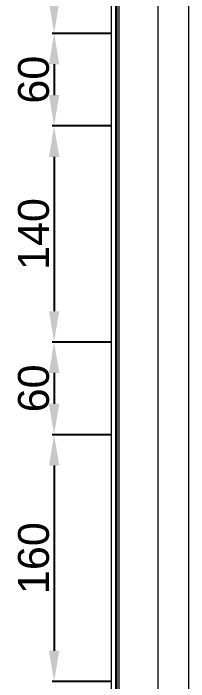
# Model space of a CAD drawing. Header units: millimetres. Extents: x 1359 to 3577, y 1333 to 3557.
# Drawn here: x 1407.8 to 1521.1, y 2476.6 to 2909.5 of the extents above; entities that cross this region are included whole.
import ezdxf

# ---------------------------------------------------------------- set-up
doc = ezdxf.new("R2010")
doc.units = ezdxf.units.MM
doc.layers.add('000-PI-ORMAR', color=2, linetype='Continuous')
doc.layers.add('002-PI-Kabelska kanalica', color=150, linetype='Continuous')
doc.styles.get("Standard").update_dxf_attribs({"font": 'arial.ttf'})
doc.dimstyles.new('ISO-25-lb', dxfattribs={"dimtxt": 8, "dimasz": 8, "dimexe": 1.25, "dimexo": 0.625, "dimtad": 1, "dimtxsty": 'Standard', "dimcen": 5, "dimadec": 0, "dimazin": 0, "dimtfac": 1, "dimtmove": 0, "dimatfit": 3, "dimfxl": 1, "dimarcsym": 0})

# ---------------------------------------------------------------- blocks, each defined once
blk = doc.blocks.new('montazna 2000x1000')
at = {"layer": '000-PI-ORMAR', "color": 0, "linetype": 'ByBlock', "lineweight": 0}
blk.add_line((0, 1890), (0, 0), dxfattribs=at)
blk = doc.blocks.new('*D72')
at = {"layer": '002-PI-Kabelska kanalica', "color": 0, "linetype": 'ByBlock', "lineweight": -2, "ltscale": 0.25, "transparency": 16777216}
for p, q in [((1470.45, 3036.56), (1432.84, 3036.56)), ((1434.09, 3016.56), (1434.09, 2916.56)), ((1470.45, 2896.56), (1432.84, 2896.56))]:
    blk.add_line(p, q, dxfattribs=at)
at = {"layer": '002-PI-Kabelska kanalica', "color": 0, "linetype": 'ByBlock', "ltscale": 0.25, "transparency": 16777216}
for points in [[(1430.76, 3016.56), (1437.43, 3016.56), (1434.09, 3036.56)], [(1430.76, 2916.56), (1437.43, 2916.56), (1434.09, 2896.56)]]:
    blk.add_solid(points, dxfattribs=at)
at = {"layer": 'Defpoints', "color": 0, "linetype": 'ByBlock', "ltscale": 0.25, "transparency": 16777216}
for p in [(1471.07, 3036.56), (1434.09, 2896.56), (1471.07, 2896.56)]:
    blk.add_point(p, dxfattribs=at)
at = {"layer": '002-PI-Kabelska kanalica', "color": 0, "linetype": 'ByBlock', "lineweight": 0, "ltscale": 0.25, "transparency": 16777216, "insert": (1420.88, 2966.56), "char_height": 20, "attachment_point": 5, "rotation": 90}
blk.add_mtext('140', dxfattribs=at)
blk = doc.blocks.new('*D73')
at = {"layer": '002-PI-Kabelska kanalica', "color": 0, "linetype": 'ByBlock', "lineweight": -2, "ltscale": 0.25, "transparency": 16777216}
for p, q in [((1470.45, 2896.56), (1432.84, 2896.56)), ((1434.09, 2876.56), (1434.09, 2856.56)), ((1470.45, 2836.56), (1432.84, 2836.56))]:
    blk.add_line(p, q, dxfattribs=at)
at = {"layer": '002-PI-Kabelska kanalica', "color": 0, "linetype": 'ByBlock', "ltscale": 0.25, "transparency": 16777216}
for points in [[(1430.76, 2876.56), (1437.43, 2876.56), (1434.09, 2896.56)], [(1430.76, 2856.56), (1437.43, 2856.56), (1434.09, 2836.56)]]:
    blk.add_solid(points, dxfattribs=at)
at = {"layer": 'Defpoints', "color": 0, "linetype": 'ByBlock', "ltscale": 0.25, "transparency": 16777216}
for p in [(1471.07, 2896.56), (1434.09, 2836.56), (1471.07, 2836.56)]:
    blk.add_point(p, dxfattribs=at)
at = {"layer": '002-PI-Kabelska kanalica', "color": 0, "linetype": 'ByBlock', "lineweight": 0, "ltscale": 0.25, "transparency": 16777216, "insert": (1420.88, 2866.56), "char_height": 20, "attachment_point": 5, "rotation": 90}
blk.add_mtext('60', dxfattribs=at)
blk = doc.blocks.new('*D74')
at = {"layer": '002-PI-Kabelska kanalica', "color": 0, "linetype": 'ByBlock', "lineweight": -2, "ltscale": 0.25, "transparency": 16777216}
for p, q in [((1470.45, 2836.56), (1432.84, 2836.56)), ((1434.09, 2816.56), (1434.09, 2716.56)), ((1470.45, 2696.56), (1432.84, 2696.56))]:
    blk.add_line(p, q, dxfattribs=at)
at = {"layer": '002-PI-Kabelska kanalica', "color": 0, "linetype": 'ByBlock', "ltscale": 0.25, "transparency": 16777216}
for points in [[(1430.76, 2816.56), (1437.43, 2816.56), (1434.09, 2836.56)], [(1430.76, 2716.56), (1437.43, 2716.56), (1434.09, 2696.56)]]:
    blk.add_solid(points, dxfattribs=at)
at = {"layer": 'Defpoints', "color": 0, "linetype": 'ByBlock', "ltscale": 0.25, "transparency": 16777216}
for p in [(1471.07, 2836.56), (1434.09, 2696.56), (1471.07, 2696.56)]:
    blk.add_point(p, dxfattribs=at)
at = {"layer": '002-PI-Kabelska kanalica', "color": 0, "linetype": 'ByBlock', "lineweight": 0, "ltscale": 0.25, "transparency": 16777216, "insert": (1420.88, 2766.56), "char_height": 20, "attachment_point": 5, "rotation": 90}
blk.add_mtext('140', dxfattribs=at)
blk = doc.blocks.new('*D75')
at = {"layer": '002-PI-Kabelska kanalica', "color": 0, "linetype": 'ByBlock', "lineweight": -2, "ltscale": 0.25, "transparency": 16777216}
for p, q in [((1470.45, 2696.56), (1432.84, 2696.56)), ((1434.09, 2676.56), (1434.09, 2656.56)), ((1470.45, 2636.56), (1432.84, 2636.56))]:
    blk.add_line(p, q, dxfattribs=at)
at = {"layer": '002-PI-Kabelska kanalica', "color": 0, "linetype": 'ByBlock', "ltscale": 0.25, "transparency": 16777216}
for points in [[(1430.76, 2676.56), (1437.43, 2676.56), (1434.09, 2696.56)], [(1430.76, 2656.56), (1437.43, 2656.56), (1434.09, 2636.56)]]:
    blk.add_solid(points, dxfattribs=at)
at = {"layer": 'Defpoints', "color": 0, "linetype": 'ByBlock', "ltscale": 0.25, "transparency": 16777216}
for p in [(1471.07, 2696.56), (1434.09, 2636.56), (1471.07, 2636.56)]:
    blk.add_point(p, dxfattribs=at)
at = {"layer": '002-PI-Kabelska kanalica', "color": 0, "linetype": 'ByBlock', "lineweight": 0, "ltscale": 0.25, "transparency": 16777216, "insert": (1420.88, 2666.56), "char_height": 20, "attachment_point": 5, "rotation": 90}
blk.add_mtext('60', dxfattribs=at)
blk = doc.blocks.new('*D76')
at = {"layer": '002-PI-Kabelska kanalica', "color": 0, "linetype": 'ByBlock', "lineweight": -2, "ltscale": 0.25, "transparency": 16777216}
for p, q in [((1470.45, 2636.56), (1432.84, 2636.56)), ((1434.09, 2616.56), (1434.09, 2496.56)), ((1470.45, 2476.56), (1432.84, 2476.56))]:
    blk.add_line(p, q, dxfattribs=at)
at = {"layer": '002-PI-Kabelska kanalica', "color": 0, "linetype": 'ByBlock', "ltscale": 0.25, "transparency": 16777216}
for points in [[(1430.76, 2616.56), (1437.43, 2616.56), (1434.09, 2636.56)], [(1430.76, 2496.56), (1437.43, 2496.56), (1434.09, 2476.56)]]:
    blk.add_solid(points, dxfattribs=at)
at = {"layer": 'Defpoints', "color": 0, "linetype": 'ByBlock', "ltscale": 0.25, "transparency": 16777216}
for p in [(1471.07, 2636.56), (1434.09, 2476.56), (1471.07, 2476.56)]:
    blk.add_point(p, dxfattribs=at)
at = {"layer": '002-PI-Kabelska kanalica', "color": 0, "linetype": 'ByBlock', "lineweight": 0, "ltscale": 0.25, "transparency": 16777216, "insert": (1420.88, 2556.56), "char_height": 20, "attachment_point": 5, "rotation": 90}
blk.add_mtext('160', dxfattribs=at)
blk = doc.blocks.new('*U53')
at = {"layer": '002-PI-Kabelska kanalica', "color": 0, "linetype": 'ByBlock', "lineweight": 0}
blk.add_line((-20, -100), (-20, 1572), dxfattribs=at)

msp = doc.modelspace()

# ---------------------------------------------------------------- linework, layer by layer
at = {"layer": '002-PI-Kabelska kanalica', "color": 0, "linetype": 'ByBlock', "lineweight": 0}
for p, q in [((1474.759, 3400.655), (1474.759, 1416.155)), ((1476.071, 1416.155), (1476.071, 3400.655)), ((1471.071, 3379.957), (1471.071, 1428.957)), ((1473.79, 3379.957), (1473.79, 1428.957)), ((1474.571, 1429.155), (1474.571, 3380.018))]:
    msp.add_line(p, q, dxfattribs=at)

# ---------------------------------------------------------------- block references
at = {"layer": '002-PI-Kabelska kanalica', "color": 0, "linetype": 'ByBlock', "lineweight": 0, "xscale": -1, "rotation": 180}
msp.add_blockref('*U53', (1521.071, 3251.556), dxfattribs=at)
at = {"layer": '002-PI-Kabelska kanalica', "color": 0, "linetype": 'ByBlock', "lineweight": 0}
msp.add_blockref('montazna 2000x1000', (1521.071, 1461.556), dxfattribs=at)

# ---------------------------------------------------------------- dimensions: what is measured, and where the dimension line sits
at = {"layer": '002-PI-Kabelska kanalica', "color": 0, "linetype": 'ByBlock', "lineweight": 0, "ltscale": 0.25}
for base, p1, p2, text, picture, middle in [((1434.092, 2896.556), (1471.071, 3036.556), (1471.071, 2896.556), '140', '*D72', (1420.881, 2966.556)), ((1434.092, 2836.556), (1471.071, 2896.556), (1471.071, 2836.556), '60', '*D73', (1420.881, 2866.556)), ((1434.092, 2696.556), (1471.071, 2836.556), (1471.071, 2696.556), '140', '*D74', (1420.881, 2766.556)), ((1434.092, 2636.556), (1471.071, 2696.556), (1471.071, 2636.556), '60', '*D75', (1420.881, 2666.556)), ((1434.092, 2476.556), (1471.071, 2636.556), (1471.071, 2476.556), '160', '*D76', (1420.881, 2556.556))]:
    dim = msp.add_linear_dim(base=base, p1=p1, p2=p2, angle=90, text=text, dimstyle='ISO-25-lb', override={"dimtxt": 20, "dimasz": 20, "dimgap": 3}, dxfattribs=at)
    dim.commit()
    dim.dimension.update_dxf_attribs({"geometry": picture, "text_midpoint": middle})

doc.saveas('drawing.dxf')
